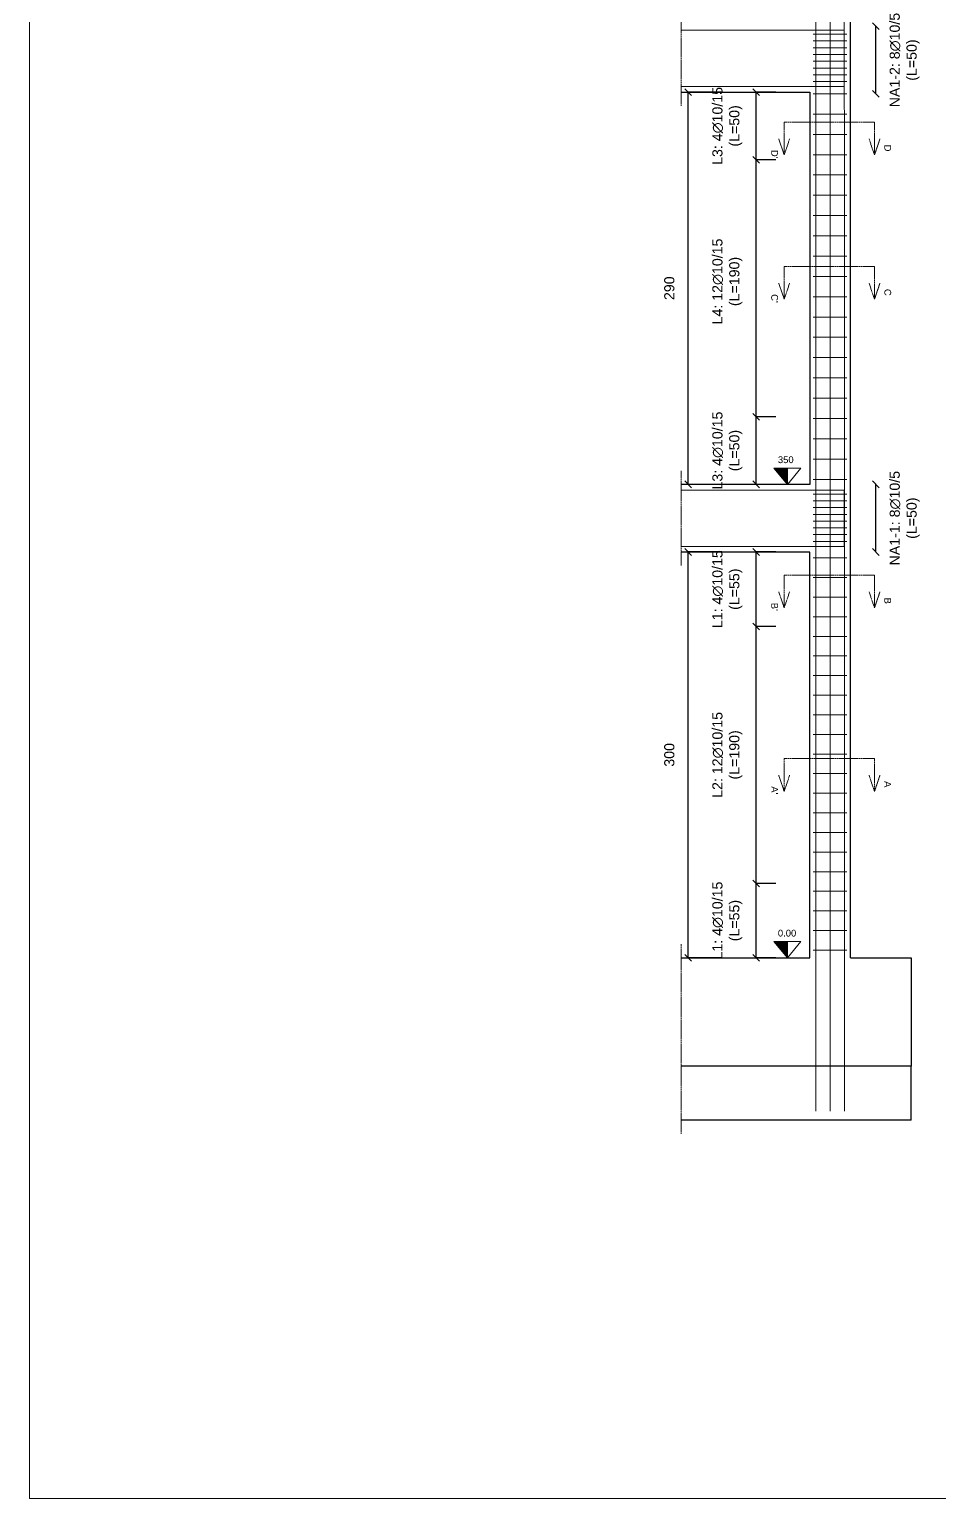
# Model space of a CAD drawing. Header units: millimetres. Extents: x -455371 to 117772, y -78417 to 116564.
# Drawn here: x -348521 to -341798, y 47891 to 58753 of the extents above; entities that cross this region are included whole.
import ezdxf

# ---------------------------------------------------------------- set-up
doc = ezdxf.new("R2010")
doc.units = ezdxf.units.MM
doc.linetypes.add('ACAD_ISO02W100', pattern=[15, 12, -3])
doc.layers.get('0').update_dxf_attribs({"color": 255})
for name, color, linetype, lineweight in [('armature', 5, 'Continuous', 18), ('Cls', 7, 'Continuous', 25), ('quote', 5, 'Continuous', 15), ('Scritte', 7, 'Continuous', 15), ('staffe', 10, 'Continuous', 15), ('tratteggio 1 a 50', 230, 'ACAD_ISO02W100', 15)]:
    doc.layers.add(name, color=color, linetype=linetype, lineweight=lineweight)
doc.layers.add('RETINI', color=253, linetype='Continuous')
doc.styles.get("Standard").update_dxf_attribs({"font": 'arial.ttf'})
doc.dimstyles.new('scala1 a 50', dxfattribs={"dimtxt": 75, "dimasz": 50, "dimexe": 0.18, "dimexo": 250, "dimgap": 100, "dimtad": 2, "dimdec": 0, "dimlfac": 0.1, "dimzin": 0, "dimdsep": 46, "dimtxsty": 'Standard', "dimblk": 'OBLIQUE', "dimcen": -100, "dimadec": 0, "dimazin": 0, "dimtfac": 1, "dimtdec": 0, "dimtofl": 0, "dimtmove": 0, "dimatfit": 3, "dimfxl": 250, "dimfxlon": 1, "dimtolj": 1, "dimtzin": 0, "dimarcsym": 0})

# ---------------------------------------------------------------- blocks, each defined once
blk = doc.blocks.new('_Oblique')
at = {"color": 0, "linetype": 'ByBlock', "lineweight": -2}
blk.add_line((-0.5, -0.5), (0.5, 0.5), dxfattribs=at)
blk = doc.blocks.new('*D1648')
at = {"layer": 'Defpoints', "color": 0, "transparency": 16777216}
for p in [(-343650, 58289), (-342751, 58289), (-342751, 55389)]:
    blk.add_point(p, dxfattribs=at)
at = {"layer": 'quote', "color": 0, "lineweight": -2, "transparency": 16777216}
for p, q in [((-343400, 58289), (-343651, 58289)), ((-343650, 55389), (-343650, 58289)), ((-343400, 55389), (-343651, 55389))]:
    blk.add_line(p, q, dxfattribs=at)
at = {"layer": 'quote', "color": 0, "lineweight": -2, "transparency": 16777216, "xscale": 50, "yscale": 50, "zscale": 50}
for p, rotation in [((-343650, 58289), 90), ((-343650, 55389), 270)]:
    blk.add_blockref('_Oblique', p, dxfattribs=dict(at, rotation=rotation))
at = {"layer": 'quote', "color": 0, "transparency": 16777216, "insert": (-343789, 56839), "char_height": 75, "attachment_point": 5, "rotation": 90}
blk.add_mtext('\\A1;290', dxfattribs=at)
blk = doc.blocks.new('*D1649')
at = {"layer": 'Defpoints', "color": 0, "transparency": 16777216}
for p in [(-343650, 54889), (-342751, 54889), (-342751, 51889)]:
    blk.add_point(p, dxfattribs=at)
at = {"layer": 'quote', "color": 0, "lineweight": -2, "transparency": 16777216}
for p, q in [((-343400, 54889), (-343651, 54889)), ((-343650, 51889), (-343650, 54889)), ((-343400, 51889), (-343651, 51889))]:
    blk.add_line(p, q, dxfattribs=at)
at = {"layer": 'quote', "color": 0, "lineweight": -2, "transparency": 16777216, "xscale": 50, "yscale": 50, "zscale": 50}
for p, rotation in [((-343650, 54889), 90), ((-343650, 51889), 270)]:
    blk.add_blockref('_Oblique', p, dxfattribs=dict(at, rotation=rotation))
at = {"layer": 'quote', "color": 0, "transparency": 16777216, "insert": (-343789, 53389), "char_height": 75, "attachment_point": 5, "rotation": 90}
blk.add_mtext('\\A1;300', dxfattribs=at)
blk = doc.blocks.new('*D1670')
at = {"layer": 'Defpoints', "color": 0, "transparency": 16777216}
for p in [(-343147, 52439), (-342751, 52439), (-342751, 51889)]:
    blk.add_point(p, dxfattribs=at)
at = {"layer": 'quote', "color": 0, "lineweight": -2, "transparency": 16777216}
for p, q in [((-343001, 52439), (-343147, 52439)), ((-343147, 51889), (-343147, 52439)), ((-343001, 51889), (-343147, 51889))]:
    blk.add_line(p, q, dxfattribs=at)
at = {"layer": 'quote', "color": 0, "lineweight": -2, "transparency": 16777216, "xscale": 50, "yscale": 50, "zscale": 50}
for p, rotation in [((-343147, 52439), 90), ((-343147, 51889), 270)]:
    blk.add_blockref('_Oblique', p, dxfattribs=dict(at, rotation=rotation))
at = {"layer": 'quote', "color": 0, "transparency": 16777216, "insert": (-343360, 52164), "char_height": 75, "attachment_point": 5, "rotation": 90}
blk.add_mtext('\\A1;L1: {\\A0;4∅10/15} \\P(L=55)', dxfattribs=at)
blk = doc.blocks.new('*D1671')
at = {"layer": 'Defpoints', "color": 0, "transparency": 16777216}
for p in [(-343147, 54339), (-342751, 54339), (-342751, 52439)]:
    blk.add_point(p, dxfattribs=at)
at = {"layer": 'quote', "color": 0, "lineweight": -2, "transparency": 16777216}
for p, q in [((-343001, 54339), (-343147, 54339)), ((-343147, 52439), (-343147, 54339)), ((-343001, 52439), (-343147, 52439))]:
    blk.add_line(p, q, dxfattribs=at)
at = {"layer": 'quote', "color": 0, "lineweight": -2, "transparency": 16777216, "xscale": 50, "yscale": 50, "zscale": 50}
for p, rotation in [((-343147, 54339), 90), ((-343147, 52439), 270)]:
    blk.add_blockref('_Oblique', p, dxfattribs=dict(at, rotation=rotation))
at = {"layer": 'quote', "color": 0, "transparency": 16777216, "insert": (-343360, 53389), "char_height": 75, "attachment_point": 5, "rotation": 90}
blk.add_mtext('\\A1;L2: {\\A0;12∅10/15} \\P(L=190)', dxfattribs=at)
blk = doc.blocks.new('*D1672')
at = {"layer": 'Defpoints', "color": 0, "transparency": 16777216}
for p in [(-343147, 54889), (-342751, 54889), (-342751, 54339)]:
    blk.add_point(p, dxfattribs=at)
at = {"layer": 'quote', "color": 0, "lineweight": -2, "transparency": 16777216}
for p, q in [((-343001, 54889), (-343147, 54889)), ((-343147, 54339), (-343147, 54889)), ((-343001, 54339), (-343147, 54339))]:
    blk.add_line(p, q, dxfattribs=at)
at = {"layer": 'quote', "color": 0, "lineweight": -2, "transparency": 16777216, "xscale": 50, "yscale": 50, "zscale": 50}
for p, rotation in [((-343147, 54889), 90), ((-343147, 54339), 270)]:
    blk.add_blockref('_Oblique', p, dxfattribs=dict(at, rotation=rotation))
at = {"layer": 'quote', "color": 0, "transparency": 16777216, "insert": (-343360, 54614), "char_height": 75, "attachment_point": 5, "rotation": 90}
blk.add_mtext('\\A1;L1: {\\A0;4∅10/15} \\P(L=55)', dxfattribs=at)
blk = doc.blocks.new('*D1675')
at = {"layer": 'Defpoints', "color": 0, "transparency": 16777216}
for p in [(-343147, 55889), (-342751, 55889), (-342751, 55389)]:
    blk.add_point(p, dxfattribs=at)
at = {"layer": 'quote', "color": 0, "lineweight": -2, "transparency": 16777216}
for p, q in [((-343001, 55889), (-343147, 55889)), ((-343147, 55389), (-343147, 55889)), ((-343001, 55389), (-343147, 55389))]:
    blk.add_line(p, q, dxfattribs=at)
at = {"layer": 'quote', "color": 0, "lineweight": -2, "transparency": 16777216, "xscale": 50, "yscale": 50, "zscale": 50}
for p, rotation in [((-343147, 55889), 90), ((-343147, 55389), 270)]:
    blk.add_blockref('_Oblique', p, dxfattribs=dict(at, rotation=rotation))
at = {"layer": 'quote', "color": 0, "transparency": 16777216, "insert": (-343360, 55639), "char_height": 75, "attachment_point": 5, "rotation": 90}
blk.add_mtext('\\A1;L3: {\\A0;4∅10/15} \\P(L=50)', dxfattribs=at)
blk = doc.blocks.new('*D1673')
at = {"layer": 'Defpoints', "color": 0, "transparency": 16777216}
for p in [(-343147, 57789), (-342751, 57789), (-342751, 55889)]:
    blk.add_point(p, dxfattribs=at)
at = {"layer": 'quote', "color": 0, "lineweight": -2, "transparency": 16777216}
for p, q in [((-343001, 57789), (-343147, 57789)), ((-343147, 55889), (-343147, 57789)), ((-343001, 55889), (-343147, 55889))]:
    blk.add_line(p, q, dxfattribs=at)
at = {"layer": 'quote', "color": 0, "lineweight": -2, "transparency": 16777216, "xscale": 50, "yscale": 50, "zscale": 50}
for p, rotation in [((-343147, 57789), 90), ((-343147, 55889), 270)]:
    blk.add_blockref('_Oblique', p, dxfattribs=dict(at, rotation=rotation))
at = {"layer": 'quote', "color": 0, "transparency": 16777216, "insert": (-343360, 56889), "char_height": 75, "attachment_point": 5, "rotation": 90}
blk.add_mtext('\\A1;L4: {\\A0;12∅10/15} \\P(L=190)', dxfattribs=at)
blk = doc.blocks.new('*D1674')
at = {"layer": 'Defpoints', "color": 0, "transparency": 16777216}
for p in [(-343147, 58289), (-342751, 58289), (-342751, 57789)]:
    blk.add_point(p, dxfattribs=at)
at = {"layer": 'quote', "color": 0, "lineweight": -2, "transparency": 16777216}
for p, q in [((-343001, 58289), (-343147, 58289)), ((-343147, 57789), (-343147, 58289)), ((-343001, 57789), (-343147, 57789))]:
    blk.add_line(p, q, dxfattribs=at)
at = {"layer": 'quote', "color": 0, "lineweight": -2, "transparency": 16777216, "xscale": 50, "yscale": 50, "zscale": 50}
for p, rotation in [((-343147, 58289), 90), ((-343147, 57789), 270)]:
    blk.add_blockref('_Oblique', p, dxfattribs=dict(at, rotation=rotation))
at = {"layer": 'quote', "color": 0, "transparency": 16777216, "insert": (-343360, 58039), "char_height": 75, "attachment_point": 5, "rotation": 90}
blk.add_mtext('\\A1;L3: {\\A0;4∅10/15} \\P(L=50)', dxfattribs=at)
blk = doc.blocks.new('*U3040')
at = {"layer": 'staffe'}
blk.add_lwpolyline([(-125, 0), (125, 0)], dxfattribs=at)
blk = doc.blocks.new('*U3041')
at = {"layer": 'staffe', "color": 0, "linetype": 'ByBlock', "lineweight": -2, "transparency": 16777216}
for p in [(0, 350), (0, 300), (0, 250), (0, 200), (0, 150), (0, 100), (0, 50), (0, 0)]:
    blk.add_blockref('*U3040', p, dxfattribs=at)
blk = doc.blocks.new('*U3042')
at = {"layer": 'staffe'}
blk.add_lwpolyline([(-125, 0), (125, 0)], dxfattribs=at)
blk = doc.blocks.new('*U3043')
at = {"layer": 'staffe', "color": 0, "linetype": 'ByBlock', "lineweight": -2, "transparency": 16777216}
for p in [(0, 350), (0, 300), (0, 250), (0, 200), (0, 150), (0, 100), (0, 50), (0, 0)]:
    blk.add_blockref('*U3042', p, dxfattribs=at)
blk = doc.blocks.new('*U3048')
at = {"layer": 'staffe'}
blk.add_lwpolyline([(-125, 0), (125, 0)], dxfattribs=at)
blk = doc.blocks.new('*U3049')
at = {"layer": 'staffe', "color": 0, "linetype": 'ByBlock', "lineweight": -2, "transparency": 16777216}
for p in [(0, 2900), (0, 2755), (0, 2610), (0, 2465), (0, 2320), (0, 2175), (0, 2030), (0, 1885), (0, 1740), (0, 1595), (0, 1450), (0, 1305), (0, 1160), (0, 1015), (0, 870), (0, 725), (0, 580), (0, 435), (0, 290), (0, 145), (0, 0)]:
    blk.add_blockref('*U3048', p, dxfattribs=at)
blk = doc.blocks.new('*U3050')
at = {"layer": 'staffe'}
blk.add_lwpolyline([(-125, 0), (125, 0)], dxfattribs=at)
blk = doc.blocks.new('*U3051')
at = {"layer": 'staffe', "color": 0, "linetype": 'ByBlock', "lineweight": -2, "transparency": 16777216}
for p in [(0, 2850), (0, 2700), (0, 2550), (0, 2400), (0, 2250), (0, 2100), (0, 1950), (0, 1800), (0, 1650), (0, 1500), (0, 1350), (0, 1200), (0, 1050), (0, 900), (0, 750), (0, 600), (0, 450), (0, 300), (0, 150), (0, 0)]:
    blk.add_blockref('*U3050', p, dxfattribs=at)
blk = doc.blocks.new('*D3129')
at = {"layer": 'Defpoints', "color": 0, "transparency": 16777216}
for p in [(-342451, 58776), (-342262, 58776), (-342451, 58276)]:
    blk.add_point(p, dxfattribs=at)
at = {"layer": 'quote', "color": 0, "lineweight": -2, "transparency": 16777216}
for p, q in [((-342262, 58776), (-342262, 58776)), ((-342262, 58276), (-342262, 58776)), ((-342262, 58276), (-342262, 58276))]:
    blk.add_line(p, q, dxfattribs=at)
at = {"layer": 'quote', "color": 0, "lineweight": -2, "transparency": 16777216, "xscale": 50, "yscale": 50, "zscale": 50}
for p, rotation in [((-342262, 58776), 90), ((-342262, 58276), 270)]:
    blk.add_blockref('_Oblique', p, dxfattribs=dict(at, rotation=rotation))
at = {"layer": 'quote', "color": 0, "transparency": 16777216, "insert": (-342049, 58526), "char_height": 75, "attachment_point": 5, "rotation": 90}
blk.add_mtext('\\A1;NA1-2: {\\A0;8∅10/5} \\P(L=50)', dxfattribs=at)
blk = doc.blocks.new('*D3130')
at = {"layer": 'Defpoints', "color": 0, "transparency": 16777216}
for p in [(-342451, 55389), (-342262, 55389), (-342451, 54889)]:
    blk.add_point(p, dxfattribs=at)
at = {"layer": 'quote', "color": 0, "lineweight": -2, "transparency": 16777216}
for p, q in [((-342262, 55389), (-342262, 55389)), ((-342262, 54889), (-342262, 55389)), ((-342262, 54889), (-342262, 54889))]:
    blk.add_line(p, q, dxfattribs=at)
at = {"layer": 'quote', "color": 0, "lineweight": -2, "transparency": 16777216, "xscale": 50, "yscale": 50, "zscale": 50}
for p, rotation in [((-342262, 55389), 90), ((-342262, 54889), 270)]:
    blk.add_blockref('_Oblique', p, dxfattribs=dict(at, rotation=rotation))
at = {"layer": 'quote', "color": 0, "transparency": 16777216, "insert": (-342049, 55139), "char_height": 75, "attachment_point": 5, "rotation": 90}
blk.add_mtext('\\A1;NA1-1: {\\A0;8∅10/5} \\P(L=50)', dxfattribs=at)

msp = doc.modelspace()

# ---------------------------------------------------------------- hatches: boundary and pattern name
at = {"layer": 'RETINI'}
h = msp.add_hatch(color=256, dxfattribs=at)
h.dxf.hatch_style = 1
h.paths.add_polyline_path([(-343015.9, 55509.9), (-342915.9, 55388.5), (-342915.9, 55509.9)])
h = msp.add_hatch(color=256, dxfattribs=at)
h.dxf.hatch_style = 1
h.paths.add_polyline_path([(-343015.9, 52009.9), (-342915.9, 51888.5), (-342915.9, 52009.9)])

# ---------------------------------------------------------------- linework, layer by layer
at = {"layer": 'armature'}
for points in [[(-342704.8, 50755.5), (-342705.8, 65563.5)], [(-342599.8, 50755.5), (-342600.8, 65563.5)], [(-342494.8, 50755.5), (-342495.8, 65563.5)], [(-343702.7, 58330.5), (-343702.7, 58330.5), (-343702.7, 58330.5), (-342495.5, 58330.6), (-342495.6, 58746.5), (-342495.6, 58746.5), (-342495.6, 58746.5), (-342495.6, 58746.5)], [(-342495.6, 58746.5), (-343702.7, 58746.5)], [(-343702.7, 54930.5), (-343702.7, 54930.5), (-343702.7, 54930.5), (-342495.5, 54930.6), (-342495.6, 55346.5), (-342495.6, 55346.5), (-342495.6, 55346.5), (-342495.6, 55346.5)], [(-342495.6, 55346.5), (-343702.7, 55346.5)]]:
    msp.add_lwpolyline(points, dxfattribs=at)
at = {"layer": 'Cls'}
for points in [[(-342450.8, 51888.5), (-342450.8, 65588.5), (-342750.8, 65588.5), (-343702.7, 65588.5)], [(-343702.7, 58288.5), (-342750.8, 58288.5), (-342750.8, 55388.5), (-343702.7, 55388.5)], [(-343702.7, 51888.5), (-342750.8, 51888.5), (-342750.8, 54888.5), (-343702.7, 54888.5)], [(-342000.8, 51888.5), (-342000.8, 51088.5), (-342450.8, 51088.5)], [(-342450.8, 51888.5), (-342000.8, 51888.5)], [(-342000.8, 50688.5), (-342000.8, 50688.5), (-342000.8, 51088.5), (-343702.7, 51088.5)], [(-342000.8, 50688.5), (-343702.7, 50688.5)]]:
    msp.add_lwpolyline(points, dxfattribs=at)
at = {"layer": 'quote'}
msp.add_lwpolyline([(-348520.9, 70223.3), (-296872.7, 70223.3), (-296872.7, 47890.5), (-348520.9, 47890.5)], close=True, dxfattribs=at)
for points in [[(-342915.9, 55388.5), (-343015.9, 55509.9), (-342815.9, 55509.9), (-342915.9, 55388.5)], [(-342915.9, 55388.5), (-342915.9, 55509.9)], [(-342915.9, 51888.5), (-343015.9, 52009.9), (-342815.9, 52009.9), (-342915.9, 51888.5)], [(-342915.9, 51888.5), (-342915.9, 52009.9)]]:
    msp.add_lwpolyline(points, dxfattribs=at)
at = {"layer": 'tratteggio 1 a 50'}
for points in [[(-343702.7, 58888.5), (-343702.7, 58188.5)], [(-342312.6, 57943.9), (-342312.6, 57943.9), (-342272.2, 57824.3), (-342272.2, 58066.2), (-342940.1, 58066.2), (-342940.1, 57824.3)], [(-342899.7, 57943.9), (-342899.7, 57943.9), (-342940.1, 57824.3), (-342980.5, 57943.9), (-342980.5, 57943.9)], [(-342312.6, 56877.3), (-342312.6, 56877.3), (-342272.2, 56757.8), (-342272.2, 56999.6), (-342940.1, 56999.6), (-342940.1, 56757.8)], [(-342899.7, 56877.3), (-342899.7, 56877.3), (-342940.1, 56757.8), (-342980.5, 56877.3), (-342980.5, 56877.3)], [(-343702.7, 55488.5), (-343702.7, 54788.5)], [(-342312.6, 54595.7), (-342312.6, 54595.7), (-342272.2, 54476.1), (-342272.2, 54717.9), (-342940.1, 54717.9), (-342940.1, 54476.1)], [(-342899.7, 54595.7), (-342899.7, 54595.7), (-342940.1, 54476.1), (-342980.5, 54595.7), (-342980.5, 54595.7)], [(-342312.6, 53238.8), (-342312.6, 53238.8), (-342272.2, 53119.2), (-342272.2, 53361.1), (-342940.1, 53361.1), (-342940.1, 53119.2)], [(-342899.7, 53238.8), (-342899.7, 53238.8), (-342940.1, 53119.2), (-342980.5, 53238.8), (-342980.5, 53238.8)], [(-343702.7, 51988.5), (-343702.7, 50588.5)]]:
    msp.add_lwpolyline(points, dxfattribs=at)
for points in [[(-342272.2, 57824.3), (-342231.8, 57943.9), (-342231.8, 57943.9), (-342231.8, 57943.9)], [(-342272.2, 56757.8), (-342231.8, 56877.3), (-342231.8, 56877.3), (-342231.8, 56877.3)], [(-342272.2, 54476.1), (-342231.8, 54595.7), (-342231.8, 54595.7), (-342231.8, 54595.7)], [(-342272.2, 53119.2), (-342231.8, 53238.8), (-342231.8, 53238.8), (-342231.8, 53238.8)]]:
    msp.add_lwpolyline(points, close=True, dxfattribs=at)

# ---------------------------------------------------------------- block references
at = {"layer": 'staffe'}
for name, p in [('*U3041', (-342600.8, 58367.2)), ('*U3051', (-342600.8, 55426.2)), ('*U3043', (-342600.8, 54967.2)), ('*U3049', (-342600.8, 51945.4))]:
    msp.add_blockref(name, p, dxfattribs=at)

# ---------------------------------------------------------------- texts
at = {"layer": 'Scritte', "char_height": 50, "attachment_point": 1, "rotation": 270}
for s, insert in [("D'", (-342985.8, 57861.9)), ('D', (-342149.2, 57900.4)), ('C', (-342149.2, 56833.9)), ("C'", (-342985.8, 56795.4)), ('B', (-342149.2, 54552.2)), ("B'", (-342985.8, 54513.7)), ("A'", (-342985.8, 53156.8)), ('A', (-342149.2, 53195.3))]:
    msp.add_mtext_dynamic_manual_height_columns(s, width=371.945, gutter_width=12.5, heights=[0], dxfattribs=dict(at, insert=insert))
at = {"layer": 'Scritte', "char_height": 50, "attachment_point": 1}
for s, insert in [('350', (-342986.6, 55596.1)), ('0.00', (-342986.6, 52096.1))]:
    msp.add_mtext_dynamic_manual_height_columns(s, width=147.198, gutter_width=12.5, heights=[0], dxfattribs=dict(at, insert=insert))

# ---------------------------------------------------------------- dimensions: what is measured, and where the dimension line sits
at = {"layer": 'quote'}
for base, p1, p2, text, picture, middle in [((-342261.8, 58776.2), (-342450.8, 58276.2), (-342450.8, 58776.2), 'NA1-2: {\\A0;8∅10/5} \\P(L=<>)', '*D3129', (-342261.8, 58526.2)), ((-343146.7, 58288.5), (-342750.8, 57788.5), (-342750.8, 58288.5), 'L3: {\\A0;4∅10/15} \\P(L=<>)', '*D1674', (-343146.7, 58038.5)), ((-343146.7, 57788.5), (-342750.8, 55888.5), (-342750.8, 57788.5), 'L4: {\\A0;12∅10/15} \\P(L=<>)', '*D1673', (-343146.7, 56888.5)), ((-343146.7, 55888.5), (-342750.8, 55388.5), (-342750.8, 55888.5), 'L3: {\\A0;4∅10/15} \\P(L=<>)', '*D1675', (-343146.7, 55638.5)), ((-342261.8, 55388.5), (-342450.8, 54888.5), (-342450.8, 55388.5), 'NA1-1: {\\A0;8∅10/5} \\P(L=<>)', '*D3130', (-342261.8, 55138.5)), ((-343146.7, 54888.5), (-342750.8, 54338.5), (-342750.8, 54888.5), 'L1: {\\A0;4∅10/15} \\P(L=<>)', '*D1672', (-343146.7, 54613.5)), ((-343146.7, 54338.5), (-342750.8, 52438.5), (-342750.8, 54338.5), 'L2: {\\A0;12∅10/15} \\P(L=<>)', '*D1671', (-343146.7, 53388.5)), ((-343146.7, 52438.5), (-342750.8, 51888.5), (-342750.8, 52438.5), 'L1: {\\A0;4∅10/15} \\P(L=<>)', '*D1670', (-343146.7, 52163.5))]:
    dim = msp.add_linear_dim(base=base, p1=p1, p2=p2, angle=90, text=text, dimstyle='scala1 a 50', dxfattribs=at)
    dim.commit()
    dim.dimension.update_dxf_attribs({"geometry": picture, "text_midpoint": middle, "dimtype": 161})
for base, p1, p2, picture, middle in [((-343650.5, 58288.5), (-342750.8, 55388.5), (-342750.8, 58288.5), '*D1648', (-343788.8, 56838.5)), ((-343650.5, 54888.5), (-342750.8, 51888.5), (-342750.8, 54888.5), '*D1649', (-343788.8, 53388.5))]:
    dim = msp.add_linear_dim(base=base, p1=p1, p2=p2, angle=90, dimstyle='scala1 a 50', dxfattribs=at)
    dim.commit()
    dim.dimension.update_dxf_attribs({"geometry": picture, "text_midpoint": middle})

doc.saveas('drawing.dxf')
